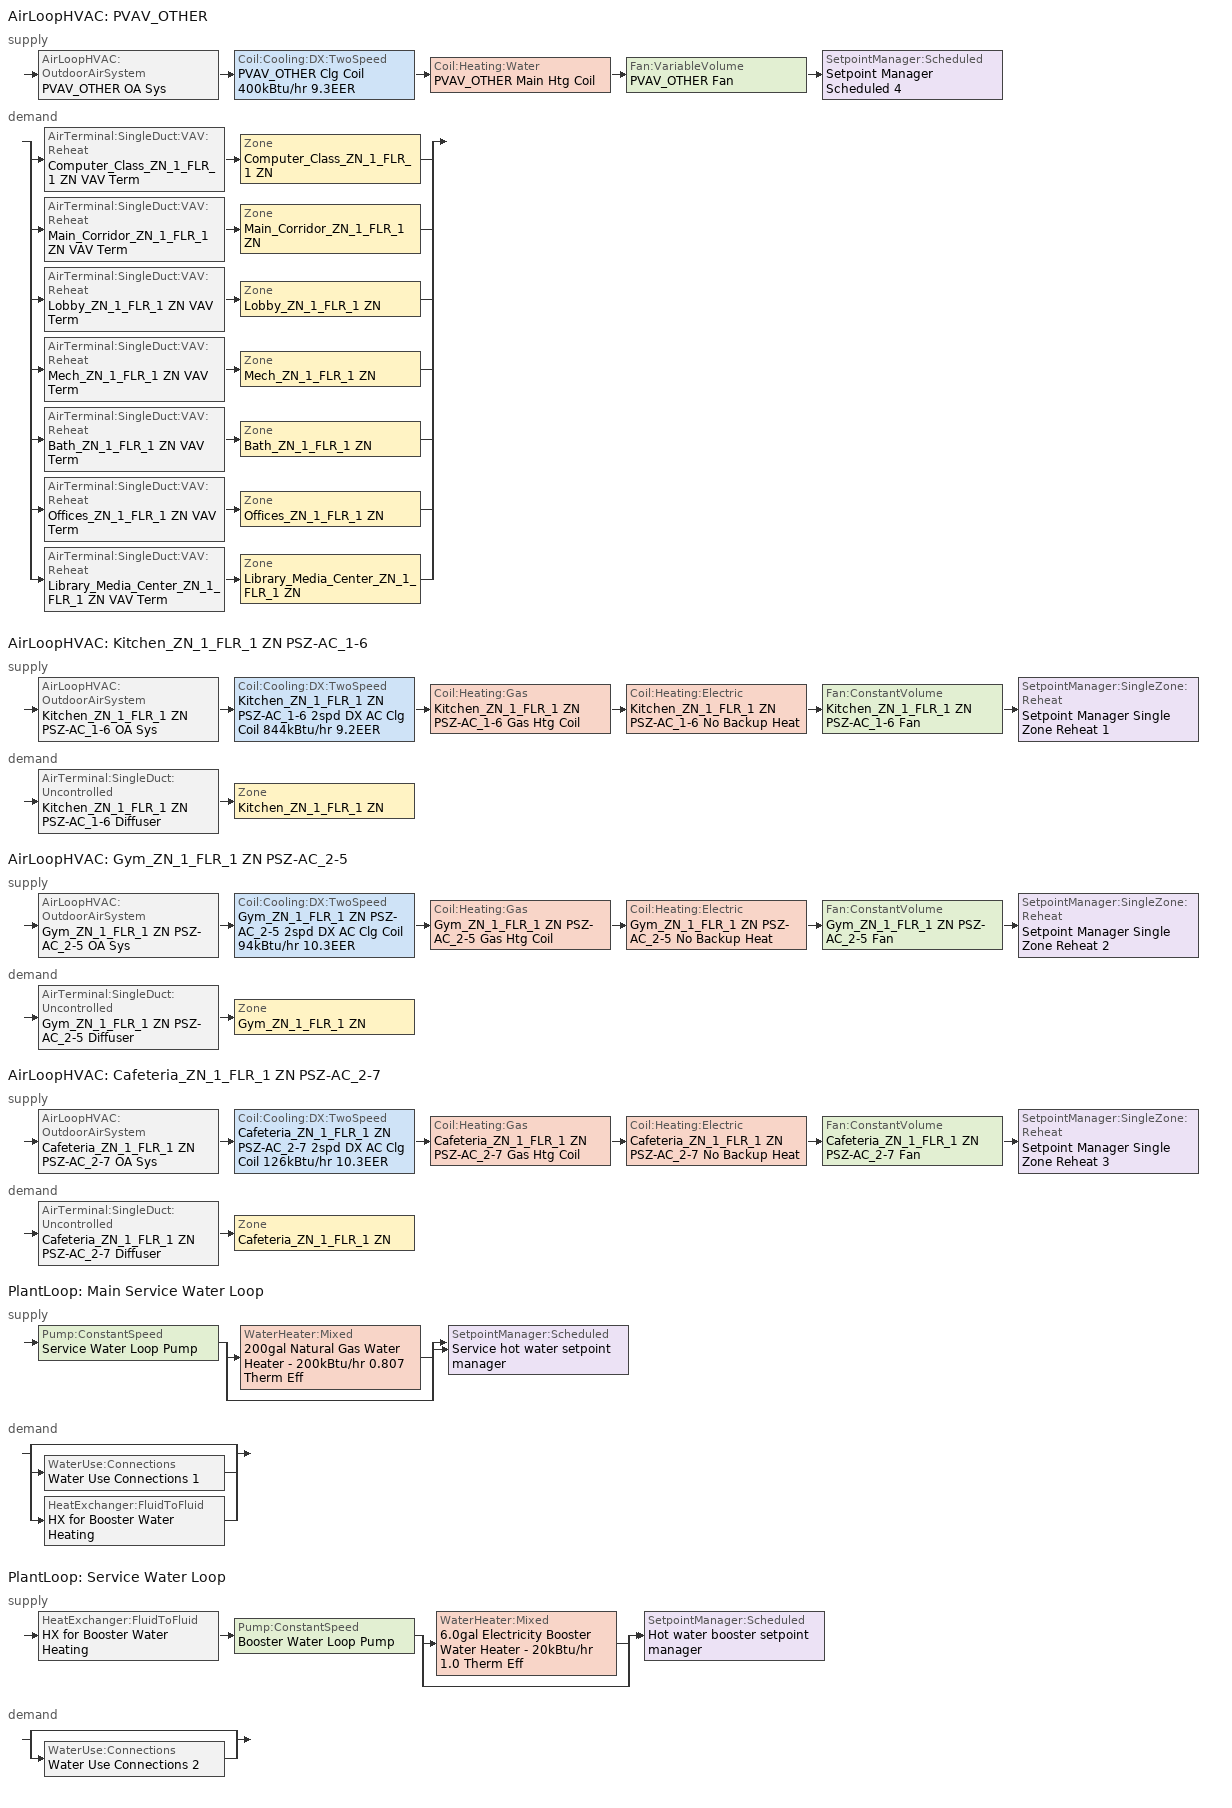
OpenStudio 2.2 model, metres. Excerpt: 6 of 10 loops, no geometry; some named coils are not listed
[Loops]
AirLoopHVAC 'PVAV_OTHER'
 supply: AirLoopHVAC:OutdoorAirSystem 'PVAV_OTHER OA Sys' > Coil:Cooling:DX:TwoSpeed 'PVAV_OTHER Clg Coil 400kBtu/hr 9.3EER' > Coil:Heating:Water 'PVAV_OTHER Main Htg Coil' > Fan:VariableVolume 'PVAV_OTHER Fan' > SetpointManager:Scheduled 'Setpoint Manager Scheduled 4'
 demand: split
  | AirTerminal:SingleDuct:VAV:Reheat 'Computer_Class_ZN_1_FLR_1 ZN VAV Term' > Zone 'Computer_Class_ZN_1_FLR_1 ZN'
  | AirTerminal:SingleDuct:VAV:Reheat 'Main_Corridor_ZN_1_FLR_1 ZN VAV Term' > Zone 'Main_Corridor_ZN_1_FLR_1 ZN'
  | AirTerminal:SingleDuct:VAV:Reheat 'Lobby_ZN_1_FLR_1 ZN VAV Term' > Zone 'Lobby_ZN_1_FLR_1 ZN'
  | AirTerminal:SingleDuct:VAV:Reheat 'Mech_ZN_1_FLR_1 ZN VAV Term' > Zone 'Mech_ZN_1_FLR_1 ZN'
  | AirTerminal:SingleDuct:VAV:Reheat 'Bath_ZN_1_FLR_1 ZN VAV Term' > Zone 'Bath_ZN_1_FLR_1 ZN'
  | AirTerminal:SingleDuct:VAV:Reheat 'Offices_ZN_1_FLR_1 ZN VAV Term' > Zone 'Offices_ZN_1_FLR_1 ZN'
  | AirTerminal:SingleDuct:VAV:Reheat 'Library_Media_Center_ZN_1_FLR_1 ZN VAV Term' > Zone 'Library_Media_Center_ZN_1_FLR_1 ZN'
AirLoopHVAC 'Kitchen_ZN_1_FLR_1 ZN PSZ-AC_1-6'
 supply: AirLoopHVAC:OutdoorAirSystem 'Kitchen_ZN_1_FLR_1 ZN PSZ-AC_1-6 OA Sys' > Coil:Cooling:DX:TwoSpeed 'Kitchen_ZN_1_FLR_1 ZN PSZ-AC_1-6 2spd DX AC Clg Coil 844kBtu/hr 9.2EER' > Coil:Heating:Gas 'Kitchen_ZN_1_FLR_1 ZN PSZ-AC_1-6 Gas Htg Coil' > Coil:Heating:Electric 'Kitchen_ZN_1_FLR_1 ZN PSZ-AC_1-6 No Backup Heat' > Fan:ConstantVolume 'Kitchen_ZN_1_FLR_1 ZN PSZ-AC_1-6 Fan' > SetpointManager:SingleZone:Reheat 'Setpoint Manager Single Zone Reheat 1'
 demand: AirTerminal:SingleDuct:Uncontrolled 'Kitchen_ZN_1_FLR_1 ZN PSZ-AC_1-6 Diffuser' > Zone 'Kitchen_ZN_1_FLR_1 ZN'
AirLoopHVAC 'Gym_ZN_1_FLR_1 ZN PSZ-AC_2-5'
 supply: AirLoopHVAC:OutdoorAirSystem 'Gym_ZN_1_FLR_1 ZN PSZ-AC_2-5 OA Sys' > Coil:Cooling:DX:TwoSpeed 'Gym_ZN_1_FLR_1 ZN PSZ-AC_2-5 2spd DX AC Clg Coil 94kBtu/hr 10.3EER' > Coil:Heating:Gas 'Gym_ZN_1_FLR_1 ZN PSZ-AC_2-5 Gas Htg Coil' > Coil:Heating:Electric 'Gym_ZN_1_FLR_1 ZN PSZ-AC_2-5 No Backup Heat' > Fan:ConstantVolume 'Gym_ZN_1_FLR_1 ZN PSZ-AC_2-5 Fan' > SetpointManager:SingleZone:Reheat 'Setpoint Manager Single Zone Reheat 2'
 demand: AirTerminal:SingleDuct:Uncontrolled 'Gym_ZN_1_FLR_1 ZN PSZ-AC_2-5 Diffuser' > Zone 'Gym_ZN_1_FLR_1 ZN'
AirLoopHVAC 'Cafeteria_ZN_1_FLR_1 ZN PSZ-AC_2-7'
 supply: AirLoopHVAC:OutdoorAirSystem 'Cafeteria_ZN_1_FLR_1 ZN PSZ-AC_2-7 OA Sys' > Coil:Cooling:DX:TwoSpeed 'Cafeteria_ZN_1_FLR_1 ZN PSZ-AC_2-7 2spd DX AC Clg Coil 126kBtu/hr 10.3EER' > Coil:Heating:Gas 'Cafeteria_ZN_1_FLR_1 ZN PSZ-AC_2-7 Gas Htg Coil' > Coil:Heating:Electric 'Cafeteria_ZN_1_FLR_1 ZN PSZ-AC_2-7 No Backup Heat' > Fan:ConstantVolume 'Cafeteria_ZN_1_FLR_1 ZN PSZ-AC_2-7 Fan' > SetpointManager:SingleZone:Reheat 'Setpoint Manager Single Zone Reheat 3'
 demand: AirTerminal:SingleDuct:Uncontrolled 'Cafeteria_ZN_1_FLR_1 ZN PSZ-AC_2-7 Diffuser' > Zone 'Cafeteria_ZN_1_FLR_1 ZN'
PlantLoop 'Main Service Water Loop'
 supply: Pump:ConstantSpeed 'Service Water Loop Pump' > split
  | WaterHeater:Mixed '200gal Natural Gas Water Heater - 200kBtu/hr 0.807 Therm Eff'
  | bypass
  join > SetpointManager:Scheduled 'Service hot water setpoint manager'
 demand: split
  | bypass
  | WaterUse:Connections 'Water Use Connections 1'
  | HeatExchanger:FluidToFluid 'HX for Booster Water Heating'
PlantLoop 'Service Water Loop'
 supply: HeatExchanger:FluidToFluid 'HX for Booster Water Heating' > Pump:ConstantSpeed 'Booster Water Loop Pump' > split
  | WaterHeater:Mixed '6.0gal Electricity Booster Water Heater - 20kBtu/hr 1.0 Therm Eff'
  | bypass
  join > SetpointManager:Scheduled 'Hot water booster setpoint manager'
 demand: split
  | bypass
  | WaterUse:Connections 'Water Use Connections 2'
[Sizing:Zone] Zone Cooling Design Supply Air Temperature Input Method=SupplyAirTemperature; Zone Cooling Design Supply Air Temperature Difference {deltaC}=11.11; Zone Heating Design Supply Air Temperature Input Method=SupplyAirTemperature; Zone Heating Design Supply Air Temperature Difference {deltaC}=11.11; Zone Cooling Design Supply Air Humidity Ratio {kg-H2O/kg-air}=0.0085; Zone Heating Design Supply Air Humidity Ratio {kg-H2O/kg-air}=0.008; Cooling Design Air Flow Method=DesignDay; Heating Design Air Flow Method=DesignDay; Account for Dedicated Outdoor Air System=No; Dedicated Outdoor Air System Control Strategy=NeutralSupplyAir; Dedicated Outdoor Air Low Setpoint Temperature for Design {C}=autosize; Dedicated Outdoor Air High Setpoint Temperature for Design {C}=autosize
Name | Zone Cooling Design Supply Air Temperature {C} | Zone Heating Design Supply Air Temperature {C}
Bath_ZN_1_FLR_1 ZN; Computer_Class_ZN_1_FLR_1 ZN; Library_Media_Center_ZN_1_FLR_1 ZN; Lobby_ZN_1_FLR_1 ZN; Main_Corridor_ZN_1_FLR_1 ZN; Mech_ZN_1_FLR_1 ZN; Offices_ZN_1_FLR_1 ZN | 12.7778 | 50
Cafeteria_ZN_1_FLR_1 ZN; Gym_ZN_1_FLR_1 ZN; Kitchen_ZN_1_FLR_1 ZN | 12.8 | 40
[Zone equipment]
Bath_ZN_1_FLR_1 ZN: Bath_ZN_1_FLR_1 ZN VAV Term, Bath_ZN_1_FLR_1 ZN Exhaust Fan
Cafeteria_ZN_1_FLR_1 ZN: Cafeteria_ZN_1_FLR_1 ZN PSZ-AC_2-7 Diffuser
Computer_Class_ZN_1_FLR_1 ZN: Computer_Class_ZN_1_FLR_1 ZN VAV Term
Gym_ZN_1_FLR_1 ZN: Gym_ZN_1_FLR_1 ZN PSZ-AC_2-5 Diffuser
Kitchen_ZN_1_FLR_1 ZN: Kitchen_ZN_1_FLR_1 ZN PSZ-AC_1-6 Diffuser, Kitchen_ZN_1_FLR_1 ZN Exhaust Fan
Library_Media_Center_ZN_1_FLR_1 ZN: Library_Media_Center_ZN_1_FLR_1 ZN VAV Term
Lobby_ZN_1_FLR_1 ZN: Lobby_ZN_1_FLR_1 ZN VAV Term
Main_Corridor_ZN_1_FLR_1 ZN: Main_Corridor_ZN_1_FLR_1 ZN VAV Term
Mech_ZN_1_FLR_1 ZN: Mech_ZN_1_FLR_1 ZN VAV Term
Offices_ZN_1_FLR_1 ZN: Offices_ZN_1_FLR_1 ZN VAV Term
[PlantLoop] Glycol Concentration=0; Plant Loop Volume {m3}=Autocalculate; Load Distribution Scheme=Optimal
Name | Maximum Loop Temperature {C} | Minimum Loop Temperature {C}
Main Service Water Loop | 60 | 10
Service Water Loop
[Sizing:Plant] Loop Type=Heating; Loop Design Temperature Difference {deltaC}=5; Sizing Option=NonCoincident; Zone Timesteps in Averaging Window=1; Coincident Sizing Factor Mode=None
Name | Design Loop Exit Temperature {C}
Main Service Water Loop | 60
Service Water Loop | 82.2222
[SetpointManager:Scheduled] Control Variable=Temperature
Name | Schedule
Setpoint Manager Scheduled 4 | Supply Air Temp - 55F 3
Service hot water setpoint manager | Service Water Loop Temp - 140F
Hot water booster setpoint manager | Service Water Booster Temp - 180.00000000000006F
[AirLoopHVAC] Availability Schedule=SchoolPrimary HVACOperationSchd; Design Supply Air Flow Rate {m3/s}=AutoSize
Name | Availability Manager
PVAV_OTHER | Availability Manager Night Cycle 4
Kitchen_ZN_1_FLR_1 ZN PSZ-AC_1-6 | Availability Manager Night Cycle 5
Gym_ZN_1_FLR_1 ZN PSZ-AC_2-5 | Availability Manager Night Cycle 6
Cafeteria_ZN_1_FLR_1 ZN PSZ-AC_2-7 | Availability Manager Night Cycle 7
[Sizing:System] Type of Load to Size On=Sensible; Preheat Design Temperature {C}=7; Preheat Design Humidity Ratio {kg-H2O/kg-Air}=0.008; Precool Design Temperature {C}=12.8; Precool Design Humidity Ratio {kg-H2O/kg-Air}=0.008; Sizing Option=Coincident; 100% Outdoor Air in Cooling=No; 100% Outdoor Air in Heating=No; Central Cooling Design Supply Air Humidity Ratio {kg-H2O/kg-Air}=0.0085; Central Heating Design Supply Air Humidity Ratio {kg-H2O/kg-Air}=0.008; Cooling Design Air Flow Method=DesignDay; Cooling Design Air Flow Rate {m3/s}=0; Heating Design Air Flow Method=DesignDay; Heating Design Air Flow Rate {m3/s}=0; System Outdoor Air Method=ZoneSum; Zone Maximum Outdoor Air Fraction=1; Cooling Supply Air Flow Rate Per Floor Area {m3/s-m2}=0.00996765; Cooling Fraction of Autosized Cooling Supply Air Flow Rate=1; Cooling Supply Air Flow Rate Per Unit Cooling Capacity {m3/s-W}=3.94755e-05; Heating Supply Air Flow Rate Per Floor Area {m3/s-m2}=0.00996765; Heating Fraction of Autosized Heating Supply Air Flow Rate=1; Heating Fraction of Autosized Cooling Supply Air Flow Rate=1; Heating Supply Air Flow Rate Per Unit Heating Capacity {m3/s-W}=3.15882e-05; Cooling Design Capacity Method=CoolingDesignCapacity; Cooling Design Capacity {W}=autosize; Cooling Design Capacity Per Floor Area {W/m2}=234.7; Fraction of Autosized Cooling Design Capacity=1; Heating Design Capacity Method=HeatingDesignCapacity; Heating Design Capacity {W}=autosize; Heating Design Capacity Per Floor Area {W/m2}=157; Fraction of Autosized Heating Design Capacity=1; Central Cooling Capacity Control Method=OnOff
Name | Design Outdoor Air Flow Rate {m3/s} | Minimum System Air Flow Ratio | Central Cooling Design Supply Air Temperature {C} | Central Heating Design Supply Air Temperature {C}
PVAV_OTHER | 2.791587 | 0.3 | 12.7778 | 12.7778
Kitchen_ZN_1_FLR_1 ZN PSZ-AC_1-6; Gym_ZN_1_FLR_1 ZN PSZ-AC_2-5; Cafeteria_ZN_1_FLR_1 ZN PSZ-AC_2-7 | Autosize | 1 | 12.8 | 40
[AvailabilityManager:NightCycle] Control Type=CycleOnAny; Thermostat Tolerance {deltaC}=1; Cycling Run Time {s}=3600
Availability Manager Night Cycle 4; Availability Manager Night Cycle 5; Availability Manager Night Cycle 6; Availability Manager Night Cycle 7
[Fan:VariableVolume]
PVAV_OTHER Fan: Availability Schedule=Always On Discrete; Fan Efficiency=0.5915; Pressure Rise {Pa}=1389.92; Maximum Flow Rate {m3/s}=Autosize; Fan Power Minimum Flow Rate Input Method=Fraction; Fan Power Minimum Flow Fraction=0.25; Fan Power Minimum Air Flow Rate {m3/s}=0; Motor Efficiency=0.91; Motor In Airstream Fraction=1; Fan Power Coefficient 1=0.04076; Fan Power Coefficient 2=0.0881; Fan Power Coefficient 3=-0.0729; Fan Power Coefficient 4=0.9437; Fan Power Coefficient 5=0
[Coil:Cooling:DX:TwoSpeed] Availability Schedule=Always On Discrete; Rated High Speed Total Cooling Capacity {W}=Autosize; Rated High Speed Sensible Heat Ratio=Autosize; Rated High Speed Air Flow Rate {m3/s}=Autosize; Rated Low Speed Total Cooling Capacity {W}=Autosize; Rated Low Speed Sensible Heat Ratio=0.69; Condenser Type=AirCooled; High Speed Evaporative Condenser Effectiveness=0; High Speed Evaporative Condenser Air Flow Rate {m3/s}=Autosize; High Speed Evaporative Condenser Pump Rated Power Consumption {W}=Autosize; Low Speed Evaporative Condenser Effectiveness=0; Low Speed Evaporative Condenser Air Flow Rate {m3/s}=Autosize; Low Speed Evaporative Condenser Pump Rated Power Consumption {W}=Autosize; Basin Heater Capacity {W/K}=10; Basin Heater Setpoint Temperature {C}=2
Name | Rated High Speed COP {W/W} | Total Cooling Capacity Function of Temperature Curve | Total Cooling Capacity Function of Flow Fraction Curve | Energy Input Ratio Function of Temperature Curve | Energy Input Ratio Function of Flow Fraction Curve | Part Load Fraction Correlation Curve | Rated Low Speed COP {W/W} | Low Speed Total Cooling Capacity Function of Temperature Curve | Low Speed Energy Input Ratio Function of Temperature Curve
PVAV_OTHER Clg Coil 400kBtu/hr 9.3EER | 3.43475 | CoilClgDXQRatio_fTwbToadbSI 6 | CoilClgDXSnglQRatio_fCFMRatio 3 | CoilClgDXEIRRatio_fTwbToadbSI 6 | CoilClgDXSnglEIRRatio_fCFMRatio 3 | CoilClgDXEIRRatio_fQFrac 3 | 3.43475 | CoilClgDXQRatio_fTwbToadbSI 7 | CoilClgDXEIRRatio_fTwbToadbSI 7
Kitchen_ZN_1_FLR_1 ZN PSZ-AC_1-6 2spd DX AC Clg Coil 844kBtu/hr 9.2EER | 3.71818 | CoilClgDXQRatio_fTwbToadbSI 4 | CoilClgDXSnglQRatio_fCFMRatio 2 | CoilClgDXEIRRatio_fTwbToadbSI 4 | CoilClgDXSnglEIRRatio_fCFMRatio 2 | CoilClgDXEIRRatio_fQFrac 2 | 3.71818 | CoilClgDXQRatio_fTwbToadbSI 5 | CoilClgDXEIRRatio_fTwbToadbSI 5
Gym_ZN_1_FLR_1 ZN PSZ-AC_2-5 2spd DX AC Clg Coil 94kBtu/hr 10.3EER | 3.55709 | CoilClgDXQRatio_fTwbToadbSI 2 | CoilClgDXSnglQRatio_fCFMRatio 1 | CoilClgDXEIRRatio_fTwbToadbSI 2 | CoilClgDXSnglEIRRatio_fCFMRatio 1 | CoilClgDXEIRRatio_fQFrac 1 | 3.55709 | CoilClgDXQRatio_fTwbToadbSI 3 | CoilClgDXEIRRatio_fTwbToadbSI 3
Cafeteria_ZN_1_FLR_1 ZN PSZ-AC_2-7 2spd DX AC Clg Coil 126kBtu/hr 10.3EER | 3.58323 | CoilClgDXQRatio_fTwbToadbSI | CoilClgDXSnglQRatio_fCFMRatio | CoilClgDXEIRRatio_fTwbToadbSI | CoilClgDXSnglEIRRatio_fCFMRatio | CoilClgDXEIRRatio_fQFrac | 3.58323 | CoilClgDXQRatio_fTwbToadbSI 1 | CoilClgDXEIRRatio_fTwbToadbSI 1
[Controller:OutdoorAir] Maximum Outdoor Air Flow Rate {m3/s}=Autosize; Economizer Control Type=NoEconomizer; Economizer Control Action Type=ModulateFlow; Economizer Maximum Limit Dry-Bulb Temperature {C}=28; Economizer Maximum Limit Enthalpy {J/kg}=64000; Economizer Minimum Limit Dry-Bulb Temperature {C}=-100; Lockout Type=LockoutWithCompressor; Minimum Limit Type=FixedMinimum; Minimum Outdoor Air Schedule=Always On Discrete; High Humidity Control=No; Heat Recovery Bypass Control Type=BypassWhenWithinEconomizerLimits
Name | Minimum Outdoor Air Flow Rate {m3/s} | Controller Mechanical Ventilation
Controller Outdoor Air 4 | autosize | PVAV_OTHER Ventilation Controller
Kitchen_ZN_1_FLR_1 ZN PSZ-AC_1-6 OA Sys Controller | 0 | Controller Mechanical Ventilation 1
Gym_ZN_1_FLR_1 ZN PSZ-AC_2-5 OA Sys Controller | 0 | Controller Mechanical Ventilation 2
Cafeteria_ZN_1_FLR_1 ZN PSZ-AC_2-7 OA Sys Controller | 0 | Controller Mechanical Ventilation 3
[Controller:MechanicalVentilation] System Outdoor Air Method=ZoneSum
Name | Availability Schedule
PVAV_OTHER Ventilation Controller | SchoolPrimary MinOA_MotorizedDamper_Sched
Controller Mechanical Ventilation 1; Controller Mechanical Ventilation 2; Controller Mechanical Ventilation 3 | Always On Discrete
[AirLoopHVAC:OutdoorAirSystem]
Name | Controller
PVAV_OTHER OA Sys | Controller Outdoor Air 4
Kitchen_ZN_1_FLR_1 ZN PSZ-AC_1-6 OA Sys | Kitchen_ZN_1_FLR_1 ZN PSZ-AC_1-6 OA Sys Controller
Gym_ZN_1_FLR_1 ZN PSZ-AC_2-5 OA Sys | Gym_ZN_1_FLR_1 ZN PSZ-AC_2-5 OA Sys Controller
Cafeteria_ZN_1_FLR_1 ZN PSZ-AC_2-7 OA Sys | Cafeteria_ZN_1_FLR_1 ZN PSZ-AC_2-7 OA Sys Controller
[AirTerminal:SingleDuct:VAV:Reheat] Availability Schedule=Always On Discrete; Maximum Air Flow Rate {m3/s}=AutoSize; Zone Minimum Air Flow Input Method=Constant; Fixed Minimum Air Flow Rate {m3/s}=0; Maximum Hot Water or Steam Flow Rate {m3/s}=AutoSize; Minimum Hot Water or Steam Flow Rate {m3/s}=0; Convergence Tolerance=0.001; Damper Heating Action=ReverseWithLimits; Maximum Flow per Zone Floor Area During Reheat {m3/s-m2}=AutoSize; Maximum Flow Fraction During Reheat=AutoSize; Maximum Reheat Air Temperature {C}=50; Control For Outdoor Air=No
Name | Constant Minimum Air Flow Fraction | Reheat Coil
Computer_Class_ZN_1_FLR_1 ZN VAV Term | 0.863417 | Computer_Class_ZN_1_FLR_1 ZN Rht Coil
Main_Corridor_ZN_1_FLR_1 ZN VAV Term | 0.305653 | Main_Corridor_ZN_1_FLR_1 ZN Rht Coil
Lobby_ZN_1_FLR_1 ZN VAV Term | 0.3 | Lobby_ZN_1_FLR_1 ZN Rht Coil
Mech_ZN_1_FLR_1 ZN VAV Term | 0.439361 | Mech_ZN_1_FLR_1 ZN Rht Coil
Bath_ZN_1_FLR_1 ZN VAV Term | 0.3 | Bath_ZN_1_FLR_1 ZN Rht Coil
Offices_ZN_1_FLR_1 ZN VAV Term | 0.3 | Offices_ZN_1_FLR_1 ZN Rht Coil
Library_Media_Center_ZN_1_FLR_1 ZN VAV Term | 0.796396 | Library_Media_Center_ZN_1_FLR_1 ZN Rht Coil
[SetpointManager:SingleZone:Reheat] Minimum Supply Air Temperature {C}=10; Maximum Supply Air Temperature {C}=50
Name | Control Zone
Setpoint Manager Single Zone Reheat 1 | Kitchen_ZN_1_FLR_1 ZN
Setpoint Manager Single Zone Reheat 2 | Gym_ZN_1_FLR_1 ZN
Setpoint Manager Single Zone Reheat 3 | Cafeteria_ZN_1_FLR_1 ZN
[Fan:ConstantVolume] Availability Schedule=SchoolPrimary HVACOperationSchd; Maximum Flow Rate {m3/s}=AutoSize
Name | Fan Efficiency | Pressure Rise {Pa} | Motor Efficiency
Kitchen_ZN_1_FLR_1 ZN PSZ-AC_1-6 Fan | 0.6045 | 1018.77 | 0.93
Gym_ZN_1_FLR_1 ZN PSZ-AC_2-5 Fan; Cafeteria_ZN_1_FLR_1 ZN PSZ-AC_2-7 Fan | 0.546 | 622.722 | 0.84
[Coil:Heating:Gas] Availability Schedule=Always On Discrete; Gas Burner Efficiency=0.8; Nominal Capacity {W}=AutoSize; Parasitic Electric Load {W}=0; Parasitic Gas Load {W}=0
Kitchen_ZN_1_FLR_1 ZN PSZ-AC_1-6 Gas Htg Coil; Gym_ZN_1_FLR_1 ZN PSZ-AC_2-5 Gas Htg Coil; Cafeteria_ZN_1_FLR_1 ZN PSZ-AC_2-7 Gas Htg Coil
[Coil:Heating:Electric] Availability Schedule=Always Off Discrete; Nominal Capacity {W}=0
Kitchen_ZN_1_FLR_1 ZN PSZ-AC_1-6 No Backup Heat; Gym_ZN_1_FLR_1 ZN PSZ-AC_2-5 No Backup Heat; Cafeteria_ZN_1_FLR_1 ZN PSZ-AC_2-7 No Backup Heat
[AirTerminal:SingleDuct:Uncontrolled] Availability Schedule=Always On Discrete; Maximum Air Flow Rate {m3/s}=AutoSize
Kitchen_ZN_1_FLR_1 ZN PSZ-AC_1-6 Diffuser; Gym_ZN_1_FLR_1 ZN PSZ-AC_2-5 Diffuser; Cafeteria_ZN_1_FLR_1 ZN PSZ-AC_2-7 Diffuser
[Fan:ZoneExhaust] Fan Efficiency=0.0660786; Pressure Rise {Pa}=124.544; System Availability Manager Coupling Mode=Decoupled
Name | Availability Schedule | Maximum Flow Rate {m3/s} | Flow Fraction Schedule | Balanced Exhaust Fraction Schedule
Kitchen_ZN_1_FLR_1 ZN Exhaust Fan | SchoolPrimary Kitchen_Exhaust_SCH | 2.12376 | SchoolSecondary Kitchen_Exhaust_SCH_DCV | SchoolSecondary Kitchen Exhaust Fan Balanced Exhaust Fraction Schedule
Bath_ZN_1_FLR_1 ZN Exhaust Fan | SchoolPrimary Hours_of_operation | 0.283168
[Refrigeration:Case] Availability Schedule=Always On Discrete; Zone=Kitchen_ZN_1_FLR_1 ZN; Rated Ambient Temperature {C}=23.8889; Rated Ambient Relative Humidity {percent}=55; Rated Total Cooling Capacity per Unit Length {W/m}=734; Case Length {m}=3.66; Latent Case Credit Curve Type=CaseTemperatureMethod; Standard Case Lighting Power per Unit Length {W/m}=33; Case Lighting Schedule=SchoolSecondary BLDG_LIGHT_SCH; Fraction of Lighting Energy to Case=1; Anti-Sweat Heater Control Type=None; Humidity at Zero Anti-Sweat Heater Energy {percent}=0; Case Height {m}=0; Defrost Energy Correction Curve Type=None; Refrigerated Case Restocking Schedule=SchoolSecondary Kitchen_ZN_1_FLR_1_Case:1_WALKINFREEZER_WalkInStockingSched
Name | Rated Latent Heat Ratio | Rated Runtime Fraction | Case Operating Temperature {C} | Latent Case Credit Curve | Standard Case Fan Power per Unit Length {W/m} | Operating Case Fan Power per Unit Length {W/m} | Fraction of Anti-Sweat Heater Energy to Case | Case Defrost Power per Unit Length {W/m} | Case Defrost Type | Case Defrost Schedule | Case Defrost Drip-Down Schedule | Under Case HVAC Return Air Fraction | Case Credit Fraction Schedule
Kitchen_ZN_1_FLR_1 ZN Walkin Freezer | 0.1 | 0.4 | -23 | Single Shelf Horizontal Latent Energy Multiplier_After2004 | 68.3 | 68.3 | 0 | 410 | Electric | Refrigeration Defrost Schedule | Refrigeration Defrost DripDown Schedule | 0 | Refrigeration Case Credit Schedule
Kitchen_ZN_1_FLR_1 ZN Display Case | 0.08 | 0.85 | 2 | Multi Shelf Vertical Latent Energy Multiplier | 55 | 55 | 0.2 | 0 | OffCycle | Refrigeration Defrost Schedule 1 |  | 0.05
[Refrigeration:Condenser:AirCooled] Rated Subcooling Temperature Difference {deltaC}=0; Condenser Fan Speed Control Type=VariableSpeed; Rated Fan Power {W}=750; Minimum Fan Air Flow Ratio=0.25
Name | Rated Effective Total Heat Rejection Rate Curve
Refrigeration Condenser Air Cooled 1 | Refrigeration Condenser Air Cooled HR Curve
Refrigeration Condenser Air Cooled 2 | Refrigeration Condenser Air Cooled HR Curve 1
[Refrigeration:System] Minimum Condensing Temperature {C}=21; Refrigeration System Working Fluid Type=R404a; Suction Temperature Control Type=ConstantSuctionTemperature; Suction Piping Zone=Kitchen_ZN_1_FLR_1 ZN
Name | Refrigeration Condenser
Refrigeration System 1 | Refrigeration Condenser Air Cooled 1
Refrigeration System 2 | Refrigeration Condenser Air Cooled 2
[Pump:ConstantSpeed] Rated Flow Rate {m3/s}=autosize; Rated Power Consumption {W}=autosize; Fraction of Motor Inefficiencies to Fluid Stream=0; Pump Control Type=Intermittent
Name | Rated Pump Head {Pa} | Motor Efficiency
Service Water Loop Pump | 29891 | 0.825
Booster Water Loop Pump | 0 | 1
[WaterHeater:Mixed] Deadband Temperature Difference {deltaC}=2; Maximum Temperature Limit {C}=82.2222; Heater Control Type=Cycle; Off Cycle Parasitic Heat Fraction to Tank=0.8; On Cycle Parasitic Heat Fraction to Tank=0; Ambient Temperature Indicator=Schedule; Use Side Effectiveness=1; Source Side Effectiveness=1; Use Side Design Flow Rate {m3/s}=autosize; Source Side Design Flow Rate {m3/s}=autosize; Indirect Water Heating Recovery Time {hr}=1.5
Name | Tank Volume {m3} | Setpoint Temperature Schedule | Heater Maximum Capacity {W} | Heater Fuel Type | Heater Thermal Efficiency | Off Cycle Parasitic Fuel Consumption Rate {W} | Off Cycle Parasitic Fuel Type | On Cycle Parasitic Fuel Consumption Rate {W} | On Cycle Parasitic Fuel Type | Ambient Temperature Schedule | Off Cycle Loss Coefficient to Ambient Temperature {W/K} | On Cycle Loss Coefficient to Ambient Temperature {W/K}
200gal Natural Gas Water Heater - 200kBtu/hr 0.807 Therm Eff | 0.757082 | Service Water Loop Temp - 140F | 58614.2 | NaturalGas | 0.807223 | 842.872 | NaturalGas | 842.872 | NaturalGas | Water Heater Ambient Temp Schedule - 70F | 10.886 | 10.886
6.0gal Electricity Booster Water Heater - 20kBtu/hr 1.0 Therm Eff | 0.0227125 | Service Water Booster Temp - 180.00000000000006F | 6000.04 | Electricity | 1 | 0 | Electricity | 0 | Electricity | Water Heater Ambient Temp Schedule - 70F 1 | 1.13081 | 1.13081
[WaterUse:Connections]
Name | Water Use Equipment Name 1
Water Use Connections 1 | Main Service Water Use 1.7gal/min
Water Use Connections 2 | Booster Water Fixture - 1.0000000000000002 gal/min at 27.901234567901326F
[WaterUse:Equipment:Definition]
Name | Peak Flow Rate {m3/s} | Target Temperature Schedule | Sensible Fraction Schedule | Latent Fraction Schedule
Main Service Water Use Def 1.7gal/min | 0.000107253 | Mixed Water At Faucet Temp - 140F | Fraction Sensible - 0.2 | Fraction Latent - 0.05
Water Fixture Def - 1.0000000000000002 gal/min | 6.30902e-05 | Schedule Ruleset 5
[WaterUse:Equipment] Flow Rate Fraction Schedule=SchoolPrimary BLDG_SWH_SCH
Name | Water Use Equipment Definition
Main Service Water Use 1.7gal/min | Main Service Water Use Def 1.7gal/min
Booster Water Fixture - 1.0000000000000002 gal/min at 27.901234567901326F | Water Fixture Def - 1.0000000000000002 gal/min
[HeatExchanger:FluidToFluid]
HX for Booster Water Heating: Loop Demand Side Design Flow Rate {m3/s}=autosize; Loop Supply Side Design Flow Rate {m3/s}=autosize; Heat Exchange Model Type=Ideal; Heat Exchanger U-Factor Times Area Value {W/K}=autosize; Control Type=UncontrolledOn; Minimum Temperature Difference to Activate Heat Exchanger {deltaC}=0.01; Heat Transfer Metering End Use Type=LoopToLoop; Component Override Cooling Control Temperature Mode=Loop; Sizing Factor=1; Operation Minimum Temperature Limit {C}=0; Operation Maximum Temperature Limit {C}=100
[Schedule:Ruleset]
Name | Default Day Schedule | Summer Design Day Schedule | Winter Design Day Schedule
SchoolPrimary HVACOperationSchd | SchoolPrimary HVACOperationSchd Default | SchoolPrimary HVACOperationSchd Summer Design Day | SchoolPrimary HVACOperationSchd Winter Design Day
SchoolPrimary MinOA_MotorizedDamper_Sched | SchoolPrimary MinOA_MotorizedDamper_Sched Default | SchoolPrimary MinOA_MotorizedDamper_Sched Summer Design Day | SchoolPrimary MinOA_MotorizedDamper_Sched Winter Design Day
Supply Air Temp - 55F 3 | Supply Air Temp - 55F Default 3
SchoolPrimary Kitchen_Exhaust_SCH | SchoolPrimary Kitchen_Exhaust_SCH Default | SchoolPrimary Kitchen_Exhaust_SCH Summer Design Day | SchoolPrimary Kitchen_Exhaust_SCH Winter Design Day
SchoolSecondary Kitchen_Exhaust_SCH_DCV | SchoolSecondary Kitchen_Exhaust_SCH_DCV Default | SchoolSecondary Kitchen_Exhaust_SCH_DCV Summer Design Day | SchoolSecondary Kitchen_Exhaust_SCH_DCV Winter Design Day
SchoolSecondary Kitchen Exhaust Fan Balanced Exhaust Fraction Schedule | SchoolSecondary Kitchen Exhaust Fan Balanced Exhaust Fraction Schedule Default | SchoolSecondary Kitchen Exhaust Fan Balanced Exhaust Fraction Schedule Summer Design Day | SchoolSecondary Kitchen Exhaust Fan Balanced Exhaust Fraction Schedule Winter Design Day
SchoolPrimary Hours_of_operation | SchoolPrimary Hours_of_operation Default | SchoolPrimary Hours_of_operation Summer Design Day | SchoolPrimary Hours_of_operation Winter Design Day
Refrigeration Defrost Schedule | Refrigeration Defrost Schedule Default
Refrigeration Defrost DripDown Schedule | Refrigeration Defrost DripDown Schedule Default
Refrigeration Case Credit Schedule | Refrigeration Case Credit Schedule Default
SchoolSecondary BLDG_LIGHT_SCH | SchoolSecondary BLDG_LIGHT_SCH Default | SchoolSecondary BLDG_LIGHT_SCH Summer Design Day | SchoolSecondary BLDG_LIGHT_SCH Winter Design Day
SchoolSecondary Kitchen_ZN_1_FLR_1_Case:1_WALKINFREEZER_WalkInStockingSched | SchoolSecondary Kitchen_ZN_1_FLR_1_Case:1_WALKINFREEZER_WalkInStockingSched Default | SchoolSecondary Kitchen_ZN_1_FLR_1_Case:1_WALKINFREEZER_WalkInStockingSched Summer Design Day | SchoolSecondary Kitchen_ZN_1_FLR_1_Case:1_WALKINFREEZER_WalkInStockingSched Winter Design Day
Refrigeration Defrost Schedule 1 | Refrigeration Defrost Schedule Default 1
Service Water Loop Temp - 140F | Service Water Loop Temp - 140F Default
Water Heater Ambient Temp Schedule - 70F | Water Heater Ambient Temp Schedule - 70F Default
Fraction Sensible - 0.2 | Schedule Day 57
Fraction Latent - 0.05 | Schedule Day 58
Mixed Water At Faucet Temp - 140F | Schedule Day 59
SchoolPrimary BLDG_SWH_SCH | SchoolPrimary BLDG_SWH_SCH Default | SchoolPrimary BLDG_SWH_SCH Summer Design Day | SchoolPrimary BLDG_SWH_SCH Winter Design Day
Service Water Booster Temp - 180.00000000000006F | Service Water Booster Temp - 180.00000000000006F Default
Water Heater Ambient Temp Schedule - 70F 1 | Water Heater Ambient Temp Schedule - 70F Default 1
Schedule Ruleset 5 | Schedule Day 64
[Schedule:Day]
SchoolPrimary HVACOperationSchd Default; SchoolPrimary MinOA_MotorizedDamper_Sched Default; SchoolPrimary Kitchen_Exhaust_SCH Default; SchoolPrimary Kitchen_Exhaust_SCH Wknd Day; SchoolPrimary Kitchen_Exhaust_SCH Wknd Day 1; SchoolSecondary Kitchen Exhaust Fan Balanced Exhaust Fraction Schedule Default; SchoolSecondary Kitchen Exhaust Fan Balanced Exhaust Fraction Schedule Wknd Day; SchoolSecondary Kitchen Exhaust Fan Balanced Exhaust Fraction Schedule Wknd Day 1; SchoolPrimary Hours_of_operation Default; SchoolSecondary BLDG_LIGHT_SCH Winter Design Day; SchoolPrimary BLDG_SWH_SCH Default; SchoolPrimary BLDG_SWH_SCH Sun|Sat Day; SchoolPrimary BLDG_SWH_SCH Sun|Sat Day 1; SchoolPrimary BLDG_SWH_SCH Sat Day: 24, 0, 0
SchoolPrimary HVACOperationSchd Winter Design Day; SchoolPrimary HVACOperationSchd Summer Design Day; SchoolPrimary HVACOperationSchd WntrDsn|SmrDsn|Wkdy Day; SchoolPrimary Hours_of_operation Winter Design Day; SchoolPrimary Hours_of_operation Summer Design Day; SchoolPrimary Hours_of_operation WntrDsn|SmrDsn|Wkdy Day: 7, 0, 0, 21, 0, 1, 24, 0, 0
SchoolPrimary MinOA_MotorizedDamper_Sched Winter Design Day; SchoolPrimary MinOA_MotorizedDamper_Sched Summer Design Day; SchoolPrimary MinOA_MotorizedDamper_Sched WntrDsn|SmrDsn|Wkdy Day; SchoolPrimary Kitchen_Exhaust_SCH Winter Design Day; SchoolPrimary Kitchen_Exhaust_SCH Summer Design Day; SchoolPrimary Kitchen_Exhaust_SCH Wkdy Day 1; SchoolPrimary Kitchen_Exhaust_SCH Wkdy Day 2: 8, 0, 0, 21, 0, 1, 24, 0, 0
Supply Air Temp - 55F Default 3: 24, 0, 12.7778
SchoolPrimary Kitchen_Exhaust_SCH Wkdy Day: 8, 0, 0, 17, 0, 1, 24, 0, 0
SchoolSecondary Kitchen_Exhaust_SCH_DCV Default; SchoolSecondary Kitchen_Exhaust_SCH_DCV Winter Design Day; SchoolSecondary Kitchen_Exhaust_SCH_DCV Summer Design Day; SchoolSecondary BLDG_LIGHT_SCH Summer Design Day: 24, 0, 1
SchoolSecondary Kitchen Exhaust Fan Balanced Exhaust Fraction Schedule Wkdy Day: 8, 0, 0, 17, 0, 0.746296, 24, 0, 0
SchoolSecondary Kitchen Exhaust Fan Balanced Exhaust Fraction Schedule Winter Design Day; SchoolSecondary Kitchen Exhaust Fan Balanced Exhaust Fraction Schedule Summer Design Day; SchoolSecondary Kitchen Exhaust Fan Balanced Exhaust Fraction Schedule Wkdy Day 1; SchoolSecondary Kitchen Exhaust Fan Balanced Exhaust Fraction Schedule Wkdy Day 2: 8, 0, 0, 21, 0, 0.746296, 24, 0, 0
Refrigeration Defrost Schedule Default: 11, 0, 0, 11, 20, 1, 23, 0, 0, 23, 20, 1, 24, 0, 0
Refrigeration Defrost DripDown Schedule Default: 11, 0, 0, 11, 30, 1, 23, 0, 0, 23, 30, 1, 24, 0, 0
Refrigeration Case Credit Schedule Default: 7, 0, 0.2, 21, 0, 0.4, 24, 0, 0.2
SchoolSecondary BLDG_LIGHT_SCH Default; SchoolSecondary BLDG_LIGHT_SCH Wknd Day; SchoolSecondary BLDG_LIGHT_SCH Wknd Day 1: 24, 0, 0.1773
SchoolSecondary BLDG_LIGHT_SCH Wkdy Day; SchoolSecondary BLDG_LIGHT_SCH Wkdy Day 2: 7, 0, 0.1773, 21, 0, 0.9, 24, 0, 0.1773
SchoolSecondary BLDG_LIGHT_SCH Wkdy Day 1: 8, 0, 0.1773, 20, 0, 0.5, 24, 0, 0.1773
SchoolSecondary Kitchen_ZN_1_FLR_1_Case:1_WALKINFREEZER_WalkInStockingSched Default: 4, 0, 0, 5, 0, 725, 6, 0, 417, 7, 0, 290, 24, 0, 0
SchoolSecondary Kitchen_ZN_1_FLR_1_Case:1_WALKINFREEZER_WalkInStockingSched Winter Design Day; SchoolSecondary Kitchen_ZN_1_FLR_1_Case:1_WALKINFREEZER_WalkInStockingSched Summer Design Day; SchoolSecondary Kitchen_ZN_1_FLR_1_Case:1_WALKINFREEZER_WalkInStockingSched WntrDsn|SmrDsn|Wknd|Mon|Wed|Thu Day: 4, 0, 0, 5, 0, 125, 6, 0, 117, 7, 0, 90, 19, 0, 0, 20, 0, 125, 21, 0, 117, 22, 0, 90, 24, 0, 0
Refrigeration Defrost Schedule Default 1: 23, 20, 0, 24, 0, 0
Service Water Loop Temp - 140F Default; Schedule Day 59: 24, 0, 60
Water Heater Ambient Temp Schedule - 70F Default; Water Heater Ambient Temp Schedule - 70F Default 1: 24, 0, 21.1111
Schedule Day 57: 24, 0, 0.2
Schedule Day 58: 24, 0, 0.05
SchoolPrimary BLDG_SWH_SCH Summer Design Day: 7, 0, 0.05, 8, 0, 0.1, 9, 0, 0.34, 10, 0, 0.6, 11, 0, 0.63, 12, 0, 0.72, 13, 0, 0.79, 14, 0, 0.83, 15, 0, 0.61, 16, 0, 0.65, 18, 0, 0.1, 19, 0, 0.19, 20, 0, 0.25, 22, 0, 0.22, 23, 0, 0.12, 24, 0, 0.09
SchoolPrimary BLDG_SWH_SCH Wkdy Day; SchoolPrimary BLDG_SWH_SCH Wkdy Day 2: 8, 0, 0, 9, 0, 0.34, 10, 0, 0.6, 11, 0, 0.63, 12, 0, 0.72, 13, 0, 0.79, 14, 0, 0.83, 15, 0, 0.61, 16, 0, 0.65, 18, 0, 0.1, 19, 0, 0.19, 20, 0, 0.25, 24, 0, 0
SchoolPrimary BLDG_SWH_SCH Winter Design Day: 9, 0, 0.03, 13, 0, 0.05, 24, 0, 0.03
SchoolPrimary BLDG_SWH_SCH Wkdy Day 1: 8, 0, 0, 18, 0, 0.1, 19, 0, 0.19, 20, 0, 0.25, 24, 0, 0
Service Water Booster Temp - 180.00000000000006F Default: 24, 0, 82.2222
Schedule Day 64: 24, 0, -2.27709
[Schedule:Rule] Date Specification Type=DateRange
Name | Schedule Ruleset | Rule Order | Day Schedule | Apply Monday | Apply Tuesday | Apply Wednesday | Apply Thursday | Apply Friday | Start Month | Start Day | End Month | End Day | Apply Sunday | Apply Saturday
Schedule Rule 70 | SchoolPrimary HVACOperationSchd | 0 | SchoolPrimary HVACOperationSchd WntrDsn|SmrDsn|Wkdy Day | Yes | Yes | Yes | Yes | Yes | 1 | 1 | 12 | 31
Schedule Rule 71 | SchoolPrimary MinOA_MotorizedDamper_Sched | 0 | SchoolPrimary MinOA_MotorizedDamper_Sched WntrDsn|SmrDsn|Wkdy Day | Yes | Yes | Yes | Yes | Yes | 1 | 1 | 12 | 31
Schedule Rule 72 | SchoolPrimary Kitchen_Exhaust_SCH | 4 | SchoolPrimary Kitchen_Exhaust_SCH Wkdy Day | Yes | Yes | Yes | Yes | Yes | 1 | 1 | 6 | 30
Schedule Rule 73 | SchoolPrimary Kitchen_Exhaust_SCH | 3 | SchoolPrimary Kitchen_Exhaust_SCH Wknd Day |  |  |  |  |  | 1 | 1 | 6 | 30 | Yes | Yes
Schedule Rule 74 | SchoolPrimary Kitchen_Exhaust_SCH | 2 | SchoolPrimary Kitchen_Exhaust_SCH Wkdy Day 1 | Yes | Yes | Yes | Yes | Yes | 7 | 1 | 9 | 1
Schedule Rule 75 | SchoolPrimary Kitchen_Exhaust_SCH | 1 | SchoolPrimary Kitchen_Exhaust_SCH Wknd Day 1 |  |  |  |  |  | 7 | 1 | 9 | 1 | Yes | Yes
Schedule Rule 76 | SchoolPrimary Kitchen_Exhaust_SCH | 0 | SchoolPrimary Kitchen_Exhaust_SCH Wkdy Day 2 | Yes | Yes | Yes | Yes | Yes | 9 | 1 | 12 | 31
Schedule Rule 77 | SchoolSecondary Kitchen Exhaust Fan Balanced Exhaust Fraction Schedule | 4 | SchoolSecondary Kitchen Exhaust Fan Balanced Exhaust Fraction Schedule Wkdy Day | Yes | Yes | Yes | Yes | Yes | 1 | 1 | 6 | 30
Schedule Rule 78 | SchoolSecondary Kitchen Exhaust Fan Balanced Exhaust Fraction Schedule | 3 | SchoolSecondary Kitchen Exhaust Fan Balanced Exhaust Fraction Schedule Wknd Day |  |  |  |  |  | 1 | 1 | 6 | 30 | Yes | Yes
Schedule Rule 79 | SchoolSecondary Kitchen Exhaust Fan Balanced Exhaust Fraction Schedule | 2 | SchoolSecondary Kitchen Exhaust Fan Balanced Exhaust Fraction Schedule Wkdy Day 1 | Yes | Yes | Yes | Yes | Yes | 7 | 1 | 9 | 1
Schedule Rule 80 | SchoolSecondary Kitchen Exhaust Fan Balanced Exhaust Fraction Schedule | 1 | SchoolSecondary Kitchen Exhaust Fan Balanced Exhaust Fraction Schedule Wknd Day 1 |  |  |  |  |  | 7 | 1 | 9 | 1 | Yes | Yes
Schedule Rule 81 | SchoolSecondary Kitchen Exhaust Fan Balanced Exhaust Fraction Schedule | 0 | SchoolSecondary Kitchen Exhaust Fan Balanced Exhaust Fraction Schedule Wkdy Day 2 | Yes | Yes | Yes | Yes | Yes | 9 | 1 | 12 | 31
Schedule Rule 82 | SchoolPrimary Hours_of_operation | 0 | SchoolPrimary Hours_of_operation WntrDsn|SmrDsn|Wkdy Day | Yes | Yes | Yes | Yes | Yes | 1 | 1 | 12 | 31
Schedule Rule 83 | SchoolSecondary BLDG_LIGHT_SCH | 4 | SchoolSecondary BLDG_LIGHT_SCH Wkdy Day | Yes | Yes | Yes | Yes | Yes | 1 | 1 | 6 | 30
Schedule Rule 84 | SchoolSecondary BLDG_LIGHT_SCH | 3 | SchoolSecondary BLDG_LIGHT_SCH Wknd Day |  |  |  |  |  | 1 | 1 | 6 | 30 | Yes | Yes
Schedule Rule 85 | SchoolSecondary BLDG_LIGHT_SCH | 2 | SchoolSecondary BLDG_LIGHT_SCH Wkdy Day 1 | Yes | Yes | Yes | Yes | Yes | 7 | 1 | 9 | 1
Schedule Rule 86 | SchoolSecondary BLDG_LIGHT_SCH | 1 | SchoolSecondary BLDG_LIGHT_SCH Wknd Day 1 |  |  |  |  |  | 7 | 1 | 9 | 1 | Yes | Yes
Schedule Rule 87 | SchoolSecondary BLDG_LIGHT_SCH | 0 | SchoolSecondary BLDG_LIGHT_SCH Wkdy Day 2 | Yes | Yes | Yes | Yes | Yes | 9 | 1 | 12 | 31
Schedule Rule 88 | SchoolSecondary Kitchen_ZN_1_FLR_1_Case:1_WALKINFREEZER_WalkInStockingSched | 0 | SchoolSecondary Kitchen_ZN_1_FLR_1_Case:1_WALKINFREEZER_WalkInStockingSched WntrDsn|SmrDsn|Wknd|Mon|Wed|Thu Day | Yes |  | Yes | Yes |  | 1 | 1 | 12 | 31 | Yes | Yes
Schedule Rule 89 | SchoolPrimary BLDG_SWH_SCH | 5 | SchoolPrimary BLDG_SWH_SCH Sun|Sat Day |  |  |  |  |  | 1 | 1 | 6 | 15 | Yes | Yes
Schedule Rule 90 | SchoolPrimary BLDG_SWH_SCH | 4 | SchoolPrimary BLDG_SWH_SCH Wkdy Day | Yes | Yes | Yes | Yes | Yes | 1 | 1 | 6 | 15
Schedule Rule 91 | SchoolPrimary BLDG_SWH_SCH | 3 | SchoolPrimary BLDG_SWH_SCH Sun|Sat Day 1 |  |  |  |  |  | 6 | 16 | 9 | 15 | Yes | Yes
Schedule Rule 92 | SchoolPrimary BLDG_SWH_SCH | 2 | SchoolPrimary BLDG_SWH_SCH Wkdy Day 1 | Yes | Yes | Yes | Yes | Yes | 6 | 16 | 9 | 15
Schedule Rule 93 | SchoolPrimary BLDG_SWH_SCH | 1 | SchoolPrimary BLDG_SWH_SCH Sat Day |  |  |  |  |  | 9 | 16 | 12 | 31 |  | Yes
Schedule Rule 94 | SchoolPrimary BLDG_SWH_SCH | 0 | SchoolPrimary BLDG_SWH_SCH Wkdy Day 2 | Yes | Yes | Yes | Yes | Yes | 9 | 16 | 12 | 31
[Schedule:Constant]
Name | Value
Always On Discrete | 1
Always Off Discrete | 0
[Curve:Biquadratic] Minimum Value of x=13.89; Maximum Value of x=25; Minimum Value of y=23.89; Maximum Value of y=46.11; Minimum Curve Output=0.77
Name | Coefficient1 Constant | Coefficient2 x | Coefficient3 x**2 | Coefficient4 y | Coefficient5 y**2 | Coefficient6 x*y | Maximum Curve Output
CoilClgDXQRatio_fTwbToadbSI; CoilClgDXQRatio_fTwbToadbSI 1; CoilClgDXQRatio_fTwbToadbSI 2; CoilClgDXQRatio_fTwbToadbSI 3; CoilClgDXQRatio_fTwbToadbSI 4; CoilClgDXQRatio_fTwbToadbSI 5; CoilClgDXQRatio_fTwbToadbSI 6; CoilClgDXQRatio_fTwbToadbSI 7 | 0.86779 | 0.014245 | 0.000554 | -0.007569 | 3.2e-05 | -0.000191 | 1.29
CoilClgDXEIRRatio_fTwbToadbSI; CoilClgDXEIRRatio_fTwbToadbSI 1; CoilClgDXEIRRatio_fTwbToadbSI 2; CoilClgDXEIRRatio_fTwbToadbSI 3; CoilClgDXEIRRatio_fTwbToadbSI 4; CoilClgDXEIRRatio_fTwbToadbSI 5; CoilClgDXEIRRatio_fTwbToadbSI 6; CoilClgDXEIRRatio_fTwbToadbSI 7 | 0.116709 | 0.028458 | -0.000411 | 0.021422 | 0.000162 | -0.00068 | 1.33
[Curve:Quadratic]
Name | Coefficient1 Constant | Coefficient2 x | Coefficient3 x**2 | Minimum Value of x | Maximum Value of x
CoilClgDXSnglQRatio_fCFMRatio; CoilClgDXSnglQRatio_fCFMRatio 1; CoilClgDXSnglQRatio_fCFMRatio 2; CoilClgDXSnglQRatio_fCFMRatio 3 | 0.8 | 0.2 | 0 | 0.5 | 1.5
CoilClgDXSnglEIRRatio_fCFMRatio; CoilClgDXSnglEIRRatio_fCFMRatio 1; CoilClgDXSnglEIRRatio_fCFMRatio 2; CoilClgDXSnglEIRRatio_fCFMRatio 3 | 1.156 | -0.1816 | 0.0256 | 0 | 1
[Curve:Cubic]
Name | Coefficient1 Constant | Coefficient2 x | Coefficient3 x**2 | Coefficient4 x**3 | Minimum Value of x | Maximum Value of x | Minimum Curve Output | Maximum Curve Output
Single Shelf Horizontal Latent Energy Multiplier_After2004 | 0.0236 | 0.0006 | 0 | 0 | -35 | 20
Multi Shelf Vertical Latent Energy Multiplier | 0.0265263 | 0.00107803 | -6.02558e-05 | 1.23732e-06 | -35 | 20
CoilClgDXEIRRatio_fQFrac; CoilClgDXEIRRatio_fQFrac 1; CoilClgDXEIRRatio_fQFrac 2; CoilClgDXEIRRatio_fQFrac 3 | 0 | 5.1091 | -8.5515 | 4.4744 | 0.7 | 1 | 0.92 | 1
[Curve:Linear] Coefficient1 Constant=0; Coefficient2 x=22000; Minimum Value of x=5; Maximum Value of x=22.2
Refrigeration Condenser Air Cooled HR Curve; Refrigeration Condenser Air Cooled HR Curve 1
